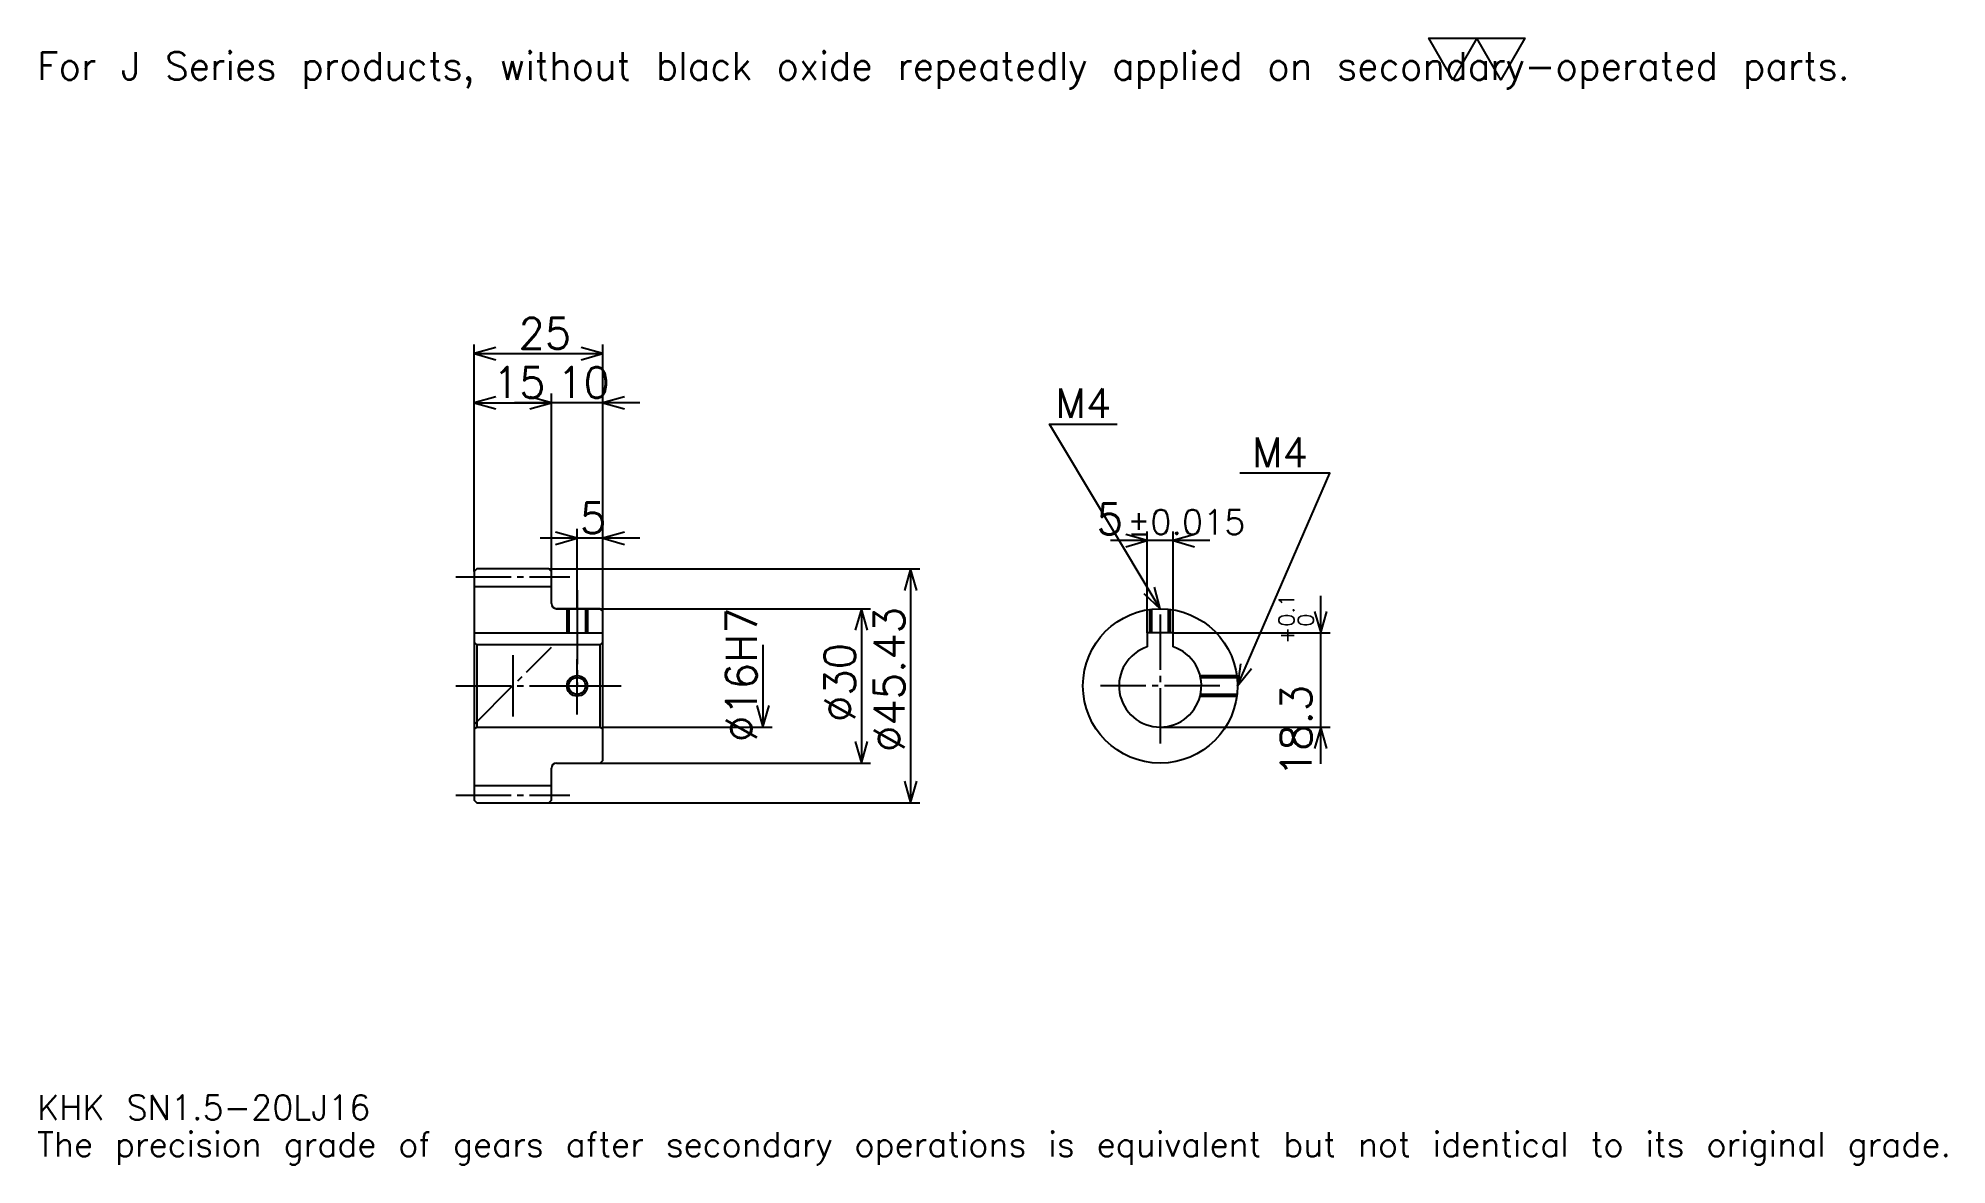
# Model space of a CAD drawing. Extents: x 12 to 383, y 4 to 223.
import ezdxf

# ---------------------------------------------------------------- set-up
doc = ezdxf.new("R2010")
doc.units = 0
doc.linetypes.add('DASHDOT', pattern=[14.347826, 10.76087, -1.195652, 1.195652, -1.195652])
doc.layers.get('0').update_dxf_attribs({"linetype": 'CONTINUOUS'})
doc.layers.add('DASHDOT', color=6, linetype='DASHDOT')
doc.styles.add('KANJI', font='TXT', dxfattribs={"bigfont": 'BIGFONT'})

msp = doc.modelspace()

# ---------------------------------------------------------------- linework, layer by layer
at = {"color": 5}
for p, q in [((96.847832, 120.158852), (96.847832, 163.800171)), ((121.847832, 120.158852), (121.847832, 163.800171)), ((96.847832, 162.006683), (121.847832, 162.006683)), ((96.847832, 152.441467), (111.847832, 152.441467)), ((129.021744, 152.441467), (104.67392, 152.441467)), ((111.847832, 120.158852), (111.847832, 154.23494)), ((129.021744, 126.137115), (109.67392, 126.137115)), ((116.847832, 120.158852), (116.847832, 127.930595)), ((227.608704, 107.745651), (227.608704, 127.473907)), ((232.608704, 107.745651), (232.608704, 127.473907)), ((239.782623, 125.680435), (220.434784, 125.680435)), ((96.847832, 119.658852), (96.847832, 120.158852)), ((111.347832, 120.158852), (121.847832, 120.158852)), ((111.847832, 119.658852), (111.847832, 120.158852)), ((116.847832, 112.445648), (116.847832, 120.158852)), ((116.847832, 112.445648), (116.847832, 120.158852)), ((121.847832, 120.158852), (183.42392, 120.158852)), ((121.847832, 111.945648), (121.847832, 120.158852)), ((181.630432, 120.158852), (181.630432, 74.732445)), ((112.847832, 112.445648), (121.847832, 112.445648)), ((121.847832, 112.445648), (173.858704, 112.445648)), ((172.065216, 112.445648), (172.065216, 82.445648)), ((261.304352, 82.271736), (261.304352, 114.919563)), ((232.608704, 107.745651), (263.097809, 107.745651)), ((152.934784, 105.445648), (152.934784, 89.445648)), ((121.847832, 89.445648), (154.728271, 89.445648)), ((230.108704, 89.445648), (263.097809, 89.445648)), ((112.847832, 82.445648), (121.847832, 82.445648)), ((121.847832, 82.445648), (173.858704, 82.445648)), ((111.347832, 74.732445), (121.847832, 74.732445)), ((121.847832, 74.732445), (183.42392, 74.732445))]:
    msp.add_line(p, q, dxfattribs=at)
at = {"color": 4}
for p, q in [((96.847832, 116.783852), (111.847832, 116.783852)), ((96.847832, 107.745651), (121.847832, 107.745651)), ((97.347832, 105.445648), (97.347832, 89.445648)), ((121.347832, 105.445648), (121.847832, 105.945648)), ((121.347832, 89.445648), (121.847832, 88.945648)), ((96.847832, 78.107445), (111.847832, 78.107445))]:
    msp.add_line(p, q, dxfattribs=at)
at = {"color": 7}
msp.add_line((104.347832, 103.423912), (104.347832, 91.467384), dxfattribs=at)
msp.add_lwpolyline([(286.956512, 215.217392), (282.293457, 223.300003), (300.945648, 223.300003), (296.282593, 215.217392), (291.619568, 223.300003), (286.956512, 215.217392)], dxfattribs=at)
at = {"color": 5}
for points in [[(101.032616, 163.202332), (96.847832, 162.006683), (101.032616, 160.811035)], [(117.663048, 160.811035), (121.847832, 162.006683), (117.663048, 163.202332)], [(101.032616, 153.637115), (96.847832, 152.441467), (101.032616, 151.245804)], [(107.663048, 151.245804), (111.847832, 152.441467), (107.663048, 153.637115)], [(107.663048, 151.245804), (111.847832, 152.441467), (107.663048, 153.637115)], [(126.032616, 153.637115), (121.847832, 152.441467), (126.032616, 151.245804)], [(230.108704, 112.445648), (208.58696, 148.315216), (221.739136, 148.315216)], [(245.108704, 97.445648), (263.043488, 138.75), (245.586945, 138.75)], [(112.663048, 124.941467), (116.847832, 126.137115), (112.663048, 127.332764)], [(126.032616, 127.332764), (121.847832, 126.137115), (126.032616, 124.941467)], [(223.42392, 124.484779), (227.608704, 125.680435), (223.42392, 126.876083)], [(236.793488, 126.876083), (232.608704, 125.680435), (236.793488, 124.484779)], [(182.826096, 115.974075), (181.630432, 120.158852), (180.434784, 115.974075)], [(226.930389, 115.418915), (230.108704, 112.445648), (228.980896, 116.649231)], [(173.26088, 108.260864), (172.065216, 112.445648), (170.869568, 108.260864)], [(260.108704, 111.930435), (261.304352, 107.745651), (262.5, 111.930435)], [(245.678711, 101.760399), (245.108704, 97.445648), (247.872162, 100.807983)], [(151.739136, 93.630432), (152.934784, 89.445648), (154.130432, 93.630432)], [(262.5, 85.260864), (261.304352, 89.445648), (260.108704, 85.260864)], [(170.869568, 86.630432), (172.065216, 82.445648), (173.26088, 86.630432)], [(180.434784, 78.917221), (181.630432, 74.732445), (182.826096, 78.917221)]]:
    msp.add_lwpolyline(points, dxfattribs=at)
at = {"color": 4}
for points in [[(111.847832, 113.445648), (111.847832, 119.658852), (111.347832, 120.158852), (97.347832, 120.158852), (96.847832, 119.658852), (96.847832, 88.945648)], [(112.847832, 82.445648), (121.347832, 82.445648), (121.847832, 82.945648), (121.847832, 111.945648), (121.347832, 112.445648), (112.847832, 112.445648)], [(114.847832, 112.445648), (114.847832, 107.745651)], [(115.227829, 112.445648), (115.227829, 107.745651)], [(118.467834, 112.445648), (118.467834, 107.745651)], [(118.847832, 112.445648), (118.847832, 107.745651)], [(228.108704, 107.745651), (228.108704, 112.311714)], [(228.488708, 107.745651), (228.488708, 112.35791)], [(231.728699, 107.745651), (231.728699, 112.35791)], [(232.108704, 107.745651), (232.108704, 112.311714)], [(232.608704, 105.044991), (232.608704, 107.745651), (227.608704, 107.745651), (227.608704, 105.044991)], [(96.847832, 88.945648), (97.347832, 89.445648), (121.347832, 89.445648), (121.347832, 105.445648), (97.347832, 105.445648), (96.847832, 105.945648)], [(237.854675, 99.445648), (244.974762, 99.445648)], [(237.942963, 99.065651), (245.020966, 99.065651)], [(237.854675, 95.445648), (244.974762, 95.445648)], [(237.942963, 95.825645), (245.020966, 95.825645)], [(96.847832, 88.945648), (96.847832, 75.232445), (97.347832, 74.732445), (111.347832, 74.732445), (111.847832, 75.232445), (111.847832, 81.445648)]]:
    msp.add_lwpolyline(points, dxfattribs=at)
for centre, radius in [((230.108704, 97.445648), 15), ((116.847832, 97.445648), 1.62)]:
    msp.add_circle(centre, radius, dxfattribs=at)
at = {"color": 7}
msp.add_circle((116.847832, 97.445648), 2, dxfattribs=at)
at = {"color": 4}
for centre, radius, start, end in [((112.847832, 113.445648), 1, 180, 270), ((230.108704, 97.445648), 8, 108.20995733, 71.79004267), ((112.847832, 81.445648), 1, 90, 180)]:
    msp.add_arc(centre, radius, start, end, dxfattribs=at)
at = {"layer": 'DASHDOT', "color": 7}
for p, q in [((93.260872, 118.658852), (115.434784, 118.658852)), ((116.847832, 112.445648), (116.847832, 97.445648)), ((230.108704, 111.332603), (230.108704, 85.858688)), ((96.847832, 89.945648), (111.847832, 104.945648)), ((93.260872, 97.445648), (125.434784, 97.445648)), ((241.695648, 97.445648), (218.521744, 97.445648)), ((93.260872, 76.232445), (115.434784, 76.232445))]:
    msp.add_line(p, q, dxfattribs=at)
for points in [[(116.847832, 116.032608), (116.847832, 104.158691)], [(116.847832, 91.858688), (116.847832, 103.032608)], [(111.26088, 97.445648), (122.434784, 97.445648)]]:
    msp.add_lwpolyline(points, dxfattribs=at)

# ---------------------------------------------------------------- texts
at = {"color": 7, "style": 'KANJI'}
for s, height, p in [('For J Series products, without black oxide repeatedly applied on secondary-operated parts.', 5.380435, (11.956522, 215.217392)), ('25', 5.978261, (105.46196, 162.963196)), ('15', 5.978261, (100.46196, 153.39798)), ('10', 5.978261, (112.96196, 153.39798)), ('M4', 5.739131, (209.782623, 149.510864)), ('M4', 5.739131, (247.978271, 139.945648)), ('5', 5.978261, (117.4049, 127.093636)), ('5', 5.978261, (217.768372, 126.876083)), ('%%p0.015', 4.782609, (223.686127, 126.876083)), ('KHK SN1.5-20LJ16', 4.782609, (11.956522, 13.152174)), ('The precision grade of gears after secondary operations is equivalent but not identical to its original grade.', 4.782609, (11.956522, 5.978261))]:
    msp.add_text(s, height=height, dxfattribs=at).set_placement(p)
for s, height, p in [('%%c16H7', 5.978261, (151.739136, 86.535324)), ('%%c45.43', 5.978261, (180.434784, 84.592384)), ('0.1', 2.98913, (256.163025, 108.943588)), ('+', 2.98913, (256.163025, 105.595764)), ('0', 2.98913, (259.869568, 108.943588)), ('%%c30', 5.978261, (170.869568, 90.421188)), ('18.3', 5.978261, (259.510864, 79.719482))]:
    msp.add_text(s, height=height, rotation=90, dxfattribs=at).set_placement(p)

doc.saveas('drawing.dxf')
